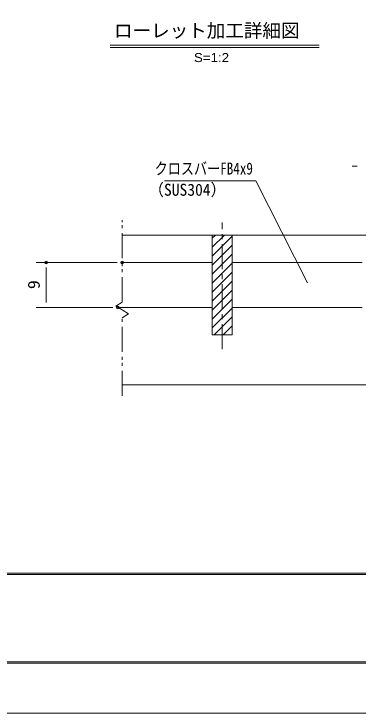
# Model space of a CAD drawing. Units: millimetres, scale not verified. Extents: x -1050 to 1050, y -742 to 742.
# Drawn here: x -510 to -165, y -742 to -42 of the extents above; entities that cross this region are included whole.
import ezdxf
from ezdxf.enums import TextEntityAlignment as Align

# ---------------------------------------------------------------- set-up
doc = ezdxf.new("R2010")
doc.units = ezdxf.units.MM
doc.header["$LTSCALE"] = 5
doc.header["$PDMODE"] = 32
doc.header["$PDSIZE"] = 2.5
doc.linetypes.add('CHAIN1', pattern=[8, 5, -1, 1, -1])
doc.linetypes.add('DOUBLE_CHAIN1', pattern=[8.8, 5, -1, 0.6, -0.6, 0.6, -1])
for name, color, linetype, lineweight in [('0-0_7-図\u3000枠', 4, 'Continuous', 9), ('0-1_寸法注釈', 2, 'Continuous', 9), ('0-2_蓋', 5, 'Continuous', 9), ('0-4_DEFPOINTS', 134, 'Continuous', 9), ('0-5_中心線', 6, 'CHAIN1', 9), ('0-7_ハッチング', 4, 'Continuous', 9), ('0-8_想像線', 134, 'DOUBLE_CHAIN1', 9)]:
    doc.layers.add(name, color=color, linetype=linetype, lineweight=lineweight)
doc.styles.add('HG丸ｺﾞｼｯｸM-PRO', font='')
doc.styles.add('ＭＳ ゴシック', font='')
doc.styles.get('HG丸ｺﾞｼｯｸM-PRO').set_extended_font_data('HG丸ｺﾞｼｯｸM-PRO')
doc.styles.get('ＭＳ ゴシック').set_extended_font_data('MS Gothic')

msp = doc.modelspace()

# ---------------------------------------------------------------- linework, layer by layer
at = {"layer": '0-0_7-図\u3000枠'}
for p, q in [((998.75, -602.5), (-973.75, -602.5)), ((998.75, -603.75), (-973.75, -603.75)), ((1000, -692.5), (-975, -692.5)), ((998.75, -691.25), (-973.75, -691.25))]:
    msp.add_line(p, q, dxfattribs=at)
at = {"layer": '0-1_寸法注釈'}
for p, q in [((-413.423, -73.564), (-204.384, -73.564)), ((-413.423, -76.064), (-204.384, -76.064)), ((-166.5, -194.975), (-171.5, -194.975)), ((-406.5, -291.384), (-487.517, -291.384)), ((-477.517, -331.384), (-477.517, -296.384)), ((-410.711, -336.384), (-487.517, -336.384))]:
    msp.add_line(p, q, dxfattribs=at)
msp.add_lwpolyline([(-358.97, -209.541), (-267.797, -209.541), (-216.286, -311.706)], dxfattribs=at)
at = {"layer": '0-2_蓋'}
for p, q in [((-401.5, -263.884), (398.5, -263.884)), ((-311.5, -263.884), (-311.5, -363.884)), ((-311.5, -263.884), (-291.5, -263.884)), ((-291.5, -363.884), (-291.5, -263.884)), ((-401.5, -291.384), (-311.5, -291.384)), ((-291.5, -291.384), (-161.5, -291.384)), ((-405.711, -336.384), (-311.5, -336.384)), ((-291.5, -336.384), (-161.5, -336.384)), ((-311.5, -363.884), (-291.5, -363.884)), ((-401.5, -413.884), (398.5, -413.884))]:
    msp.add_line(p, q, dxfattribs=at)
at = {"layer": '0-4_DEFPOINTS'}
msp.add_lwpolyline([(-1050, -742.5), (-1050, 742.5), (1050, 742.5), (1050, -742.5)], close=True, dxfattribs=at)
for p in [(-477.517, -291.384), (-401.5, -291.384), (-405.711, -336.384)]:
    msp.add_point(p, dxfattribs=at)
at = {"layer": '0-5_中心線'}
msp.add_line((-301.5, -378.111), (-301.5, -251.182), dxfattribs=at)
at = {"layer": '0-7_ハッチング'}
for p, q in [((-311.5, -267.124), (-308.259, -263.884)), ((-311.5, -276.105), (-299.279, -263.884)), ((-311.5, -285.085), (-291.5, -265.085)), ((-311.5, -294.065), (-291.5, -274.065)), ((-311.5, -303.045), (-291.5, -283.045)), ((-311.5, -312.026), (-291.5, -292.026)), ((-311.5, -321.006), (-291.5, -301.006)), ((-311.5, -329.986), (-291.5, -309.986)), ((-311.5, -338.966), (-291.5, -318.966)), ((-311.5, -347.947), (-291.5, -327.947)), ((-311.5, -356.927), (-291.5, -336.927)), ((-309.476, -363.884), (-291.5, -345.907)), ((-300.496, -363.884), (-291.5, -354.887)), ((-291.516, -363.884), (-291.5, -363.868))]:
    msp.add_line(p, q, dxfattribs=at)
msp.add_lwpolyline([(-291.5, -263.884), (-311.5, -263.884), (-311.5, -363.884), (-291.5, -363.884)], close=True, dxfattribs=at)
at = {"layer": '0-8_想像線'}
for p, q in [((-401.5, -330.935), (-401.5, -248.833)), ((-395.207, -342.62), (-401.5, -338.884)), ((-401.5, -346.833), (-395.207, -342.62)), ((-401.5, -424.829), (-401.5, -346.833))]:
    msp.add_line(p, q, dxfattribs=at)
msp.add_lwpolyline([(-401.5, -330.935), (-407.793, -335.147), (-401.5, -338.884)], dxfattribs=at)

# ---------------------------------------------------------------- texts
at = {"layer": '0-1_寸法注釈', "color": 7, "style": 'HG丸ｺﾞｼｯｸM-PRO'}
msp.add_text('ローレット加工詳細図', height=13.6, dxfattribs=at).set_placement((-409.61, -69.992), align=Align.BOTTOM_LEFT)
at = {"layer": '0-1_寸法注釈', "color": 7}
for s, height, style, width, p in [('S=1:2', 9.062, 'HG丸ｺﾞｼｯｸM-PRO', 1.1, (-329.712, -93.36)), ('クロスバーFB4x9', 12.02, 'ＭＳ ゴシック', 0.8, (-368.99, -206.854)), ('（SUS304）', 12.02, 'ＭＳ ゴシック', 0.95, (-375.211, -228.098))]:
    msp.add_text(s, height=height, dxfattribs=dict(at, style=style, width=width)).set_placement(p, align=Align.BOTTOM_LEFT)
at = {"layer": '0-1_寸法注釈', "color": 7, "style": 'ＭＳ ゴシック', "width": 1.1}
msp.add_text('9', height=12.02, rotation=90, dxfattribs=at).set_placement((-480.204, -318.032), align=Align.BOTTOM_LEFT)

doc.saveas('drawing.dxf')
